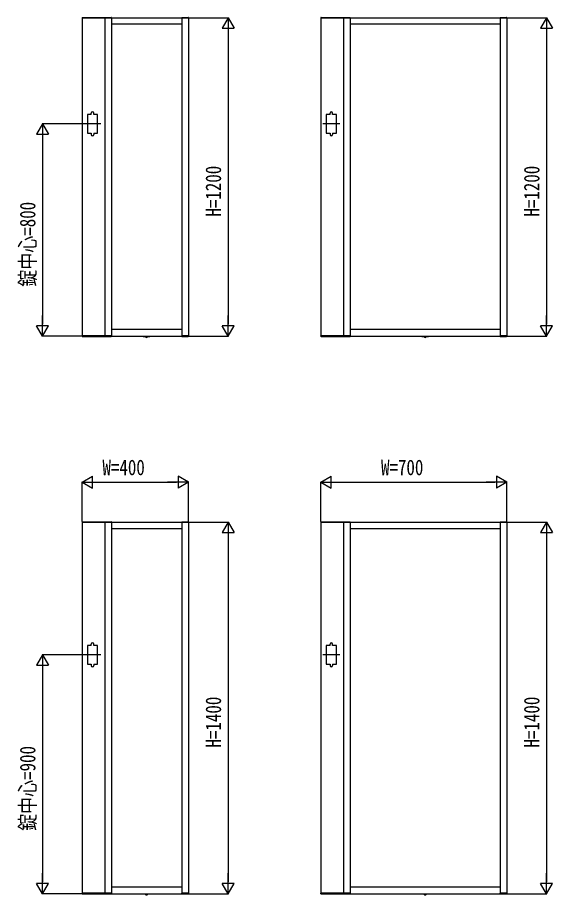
# Model space of a CAD drawing. Units: millimetres, scale not verified. Extents: x -8410 to 8410, y -5940 to 5940.
# Drawn here: x -1554 to 463, y -257 to 3050 of the extents above; entities that cross this region are included whole.
import ezdxf
from ezdxf.enums import TextEntityAlignment as Align

# ---------------------------------------------------------------- set-up
doc = ezdxf.new("R2010")
doc.units = ezdxf.units.MM
doc.header["$LTSCALE"] = 30
doc.layers.add('0-2_YKK_A1', color=4, linetype='Continuous')
doc.layers.add('0-3_YKK_D', color=6, linetype='Continuous')
doc.styles.add('ＭＳ ゴシック', font='')
doc.styles.get('ＭＳ ゴシック').set_extended_font_data('MS Gothic')

msp = doc.modelspace()

# ---------------------------------------------------------------- linework, layer by layer
at = {"layer": '0-2_YKK_A1'}
for p, q in [((-1310.35, 3050.03), (-1310.46, 3048)), ((-1309.96, 3048), (-1309.96, 1852)), ((-1199.96, 3048), (-1309.96, 3048)), ((-1309.85, 3050.5), (-1200.57, 3050.5)), ((-1224.96, 3048), (-1224.96, 1852)), ((-1199.96, 3050), (-934.96, 3050)), ((-1199.96, 3050), (-1199.96, 1850)), ((-934.85, 3050.03), (-934.96, 3048)), ((-934.96, 3050), (-934.96, 1850)), ((-909.96, 3048), (-934.96, 3048)), ((-934.35, 3050.5), (-910.07, 3050.5)), ((-909.96, 3048), (-909.96, 1852)), ((-410.35, 3050.03), (-410.46, 3048)), ((-409.96, 3048), (-409.96, 1852)), ((-299.96, 3048), (-409.96, 3048)), ((-409.85, 3050.5), (-300.57, 3050.5)), ((-324.96, 3048), (-324.96, 1852)), ((-299.96, 3050), (265.04, 3050)), ((-299.96, 3050), (-299.96, 1850)), ((265.15, 3050.03), (265.04, 3048)), ((265.04, 3050), (265.04, 1850)), ((290.04, 3048), (265.04, 3048)), ((265.65, 3050.5), (289.93, 3050.5)), ((290.04, 3048), (290.04, 1852)), ((-934.96, 3025), (-1199.96, 3025)), ((265.04, 3025), (-299.96, 3025)), ((-1275.96, 2685), (-1275.96, 2690)), ((-1265.96, 2685), (-1265.96, 2690)), ((-375.96, 2685), (-375.96, 2690)), ((-365.96, 2685), (-365.96, 2690)), ((-1239.46, 2650), (-1302.46, 2650)), ((-339.46, 2650), (-402.46, 2650)), ((-1275.96, 2615), (-1275.96, 2610)), ((-1265.96, 2615), (-1265.96, 2610)), ((-375.96, 2615), (-375.96, 2610)), ((-365.96, 2615), (-365.96, 2610)), ((-1310.35, 1849.97), (-1310.46, 1852)), ((-1199.96, 1852), (-1309.96, 1852)), ((-934.96, 1875), (-1199.96, 1875)), ((-909.96, 1852), (-934.96, 1852)), ((-934.85, 1849.97), (-934.96, 1852)), ((-410.35, 1849.97), (-410.46, 1852)), ((-299.96, 1852), (-409.96, 1852)), ((265.04, 1875), (-299.96, 1875)), ((290.04, 1852), (265.04, 1852)), ((265.15, 1849.97), (265.04, 1852)), ((-1309.85, 1849.5), (-1200.57, 1849.5)), ((-1199.96, 1850), (-934.96, 1850)), ((-1079.96, 1850), (-1079.96, 1848)), ((-1054.96, 1848), (-1079.96, 1848)), ((-1063.71, 1848), (-1071.21, 1848)), ((-1071.21, 1848), (-1071.21, 1847.49)), ((-1063.71, 1847.49), (-1071.21, 1847.49)), ((-1067.46, 1850), (-1067.46, 1843.4)), ((-1063.71, 1848), (-1063.71, 1847.49)), ((-1054.96, 1850), (-1054.96, 1848)), ((-934.35, 1849.5), (-910.07, 1849.5)), ((-409.85, 1849.5), (-300.57, 1849.5)), ((-299.96, 1850), (265.04, 1850)), ((-29.96, 1850), (-29.96, 1848)), ((-4.96, 1848), (-29.96, 1848)), ((-13.71, 1848), (-21.21, 1848)), ((-21.21, 1848), (-21.21, 1847.49)), ((-13.71, 1847.49), (-21.21, 1847.49)), ((-17.46, 1850), (-17.46, 1843.4)), ((-13.71, 1848), (-13.71, 1847.49)), ((-4.96, 1850), (-4.96, 1848)), ((265.65, 1849.5), (289.93, 1849.5)), ((-1310.35, 1150.03), (-1310.46, 1148)), ((-1309.96, 1148), (-1309.96, -248)), ((-1199.96, 1148), (-1309.96, 1148)), ((-1309.85, 1150.5), (-1200.57, 1150.5)), ((-1224.96, 1148), (-1224.96, -248)), ((-1199.96, 1150), (-934.96, 1150)), ((-1199.96, 1150), (-1199.96, -250)), ((-934.96, 1125), (-1199.96, 1125)), ((-934.85, 1150.03), (-934.96, 1148)), ((-934.96, 1150), (-934.96, -250)), ((-909.96, 1148), (-934.96, 1148)), ((-934.35, 1150.5), (-910.07, 1150.5)), ((-909.96, 1148), (-909.96, -248)), ((-410.35, 1150.03), (-410.46, 1148)), ((-409.96, 1148), (-409.96, -248)), ((-299.96, 1148), (-409.96, 1148)), ((-409.85, 1150.5), (-300.57, 1150.5)), ((-324.96, 1148), (-324.96, -248)), ((-299.96, 1150), (265.04, 1150)), ((-299.96, 1150), (-299.96, -250)), ((265.04, 1125), (-299.96, 1125)), ((265.15, 1150.03), (265.04, 1148)), ((265.04, 1150), (265.04, -250)), ((290.04, 1148), (265.04, 1148)), ((265.65, 1150.5), (289.93, 1150.5)), ((290.04, 1148), (290.04, -248)), ((-1275.96, 685), (-1275.96, 690)), ((-1265.96, 685), (-1265.96, 690)), ((-375.96, 685), (-375.96, 690)), ((-365.96, 685), (-365.96, 690)), ((-1239.46, 650), (-1302.46, 650)), ((-339.46, 650), (-402.46, 650)), ((-1275.96, 615), (-1275.96, 610)), ((-1265.96, 615), (-1265.96, 610)), ((-375.96, 615), (-375.96, 610)), ((-365.96, 615), (-365.96, 610)), ((-934.96, -225), (-1199.96, -225)), ((265.04, -225), (-299.96, -225)), ((-1310.35, -250.03), (-1310.46, -248)), ((-1199.96, -248), (-1309.96, -248)), ((-1309.85, -250.5), (-1200.57, -250.5)), ((-1199.96, -250), (-934.96, -250)), ((-1079.96, -250), (-1079.96, -252)), ((-1054.96, -252), (-1079.96, -252)), ((-1063.71, -252), (-1071.21, -252)), ((-1071.21, -252), (-1071.21, -252.51)), ((-1063.71, -252.51), (-1071.21, -252.51)), ((-1067.46, -250), (-1067.46, -256.6)), ((-1063.71, -252), (-1063.71, -252.51)), ((-1054.96, -250), (-1054.96, -252)), ((-909.96, -248), (-934.96, -248)), ((-934.85, -250.03), (-934.96, -248)), ((-934.35, -250.5), (-910.07, -250.5)), ((-410.35, -250.03), (-410.46, -248)), ((-299.96, -248), (-409.96, -248)), ((-409.85, -250.5), (-300.57, -250.5)), ((-299.96, -250), (265.04, -250)), ((-29.96, -250), (-29.96, -252)), ((-4.96, -252), (-29.96, -252)), ((-13.71, -252), (-21.21, -252)), ((-21.21, -252), (-21.21, -252.51)), ((-13.71, -252.51), (-21.21, -252.51)), ((-17.46, -250), (-17.46, -256.6)), ((-13.71, -252), (-13.71, -252.51)), ((-4.96, -250), (-4.96, -252)), ((290.04, -248), (265.04, -248)), ((265.15, -250.03), (265.04, -248)), ((265.65, -250.5), (289.93, -250.5))]:
    msp.add_line(p, q, dxfattribs=at)
for points in [[(-1200.07, 3050.03), (-1199.96, 3048), (-1310.46, 3048)], [(-909.57, 3050.03), (-909.46, 3048), (-934.96, 3048)], [(-300.07, 3050.03), (-299.96, 3048), (-410.46, 3048)], [(290.43, 3050.03), (290.54, 3048), (265.04, 3048)], [(-1275.96, 2685), (-1289.96, 2685), (-1289.96, 2615), (-1275.96, 2615)], [(-1265.96, 2615), (-1251.96, 2615), (-1251.96, 2685), (-1265.96, 2685)], [(-375.96, 2685), (-389.96, 2685), (-389.96, 2615), (-375.96, 2615)], [(-365.96, 2615), (-351.96, 2615), (-351.96, 2685), (-365.96, 2685)], [(-1200.07, 1849.97), (-1199.96, 1852), (-1310.46, 1852)], [(-909.57, 1849.97), (-909.46, 1852), (-934.96, 1852)], [(-300.07, 1849.97), (-299.96, 1852), (-410.46, 1852)], [(290.43, 1849.97), (290.54, 1852), (265.04, 1852)], [(-1069.51, 1845.99), (-1068.61, 1847.85), (-1067.46, 1848.46)], [(-1065.41, 1845.99), (-1066.32, 1847.85), (-1067.46, 1848.46)], [(-19.51, 1845.99), (-18.61, 1847.85), (-17.46, 1848.46)], [(-15.41, 1845.99), (-16.32, 1847.85), (-17.46, 1848.46)], [(-1200.07, 1150.03), (-1199.96, 1148), (-1310.46, 1148)], [(-909.57, 1150.03), (-909.46, 1148), (-934.96, 1148)], [(-300.07, 1150.03), (-299.96, 1148), (-410.46, 1148)], [(290.43, 1150.03), (290.54, 1148), (265.04, 1148)], [(-1275.96, 685), (-1289.96, 685), (-1289.96, 615), (-1275.96, 615)], [(-1265.96, 615), (-1251.96, 615), (-1251.96, 685), (-1265.96, 685)], [(-375.96, 685), (-389.96, 685), (-389.96, 615), (-375.96, 615)], [(-365.96, 615), (-351.96, 615), (-351.96, 685), (-365.96, 685)], [(-1200.07, -250.03), (-1199.96, -248), (-1310.46, -248)], [(-1069.51, -254.01), (-1068.61, -252.15), (-1067.46, -251.54)], [(-1065.41, -254.01), (-1066.32, -252.15), (-1067.46, -251.54)], [(-909.57, -250.03), (-909.46, -248), (-934.96, -248)], [(-300.07, -250.03), (-299.96, -248), (-410.46, -248)], [(-19.51, -254.01), (-18.61, -252.15), (-17.46, -251.54)], [(-15.41, -254.01), (-16.32, -252.15), (-17.46, -251.54)], [(290.43, -250.03), (290.54, -248), (265.04, -248)]]:
    msp.add_lwpolyline(points, dxfattribs=at)
for centre, radius, start, end in [((-1309.85, 3050), 0.5, 90, 177), ((-1200.57, 3050), 0.5, 3, 90), ((-934.35, 3050), 0.5, 90, 177), ((-910.07, 3050), 0.5, 3, 90), ((-409.85, 3050), 0.5, 90, 177), ((-300.57, 3050), 0.5, 3, 90), ((265.65, 3050), 0.5, 90, 177), ((289.93, 3050), 0.5, 3, 90), ((-1270.96, 2690), 5, 0, 180), ((-370.96, 2690), 5, 0, 180), ((-1270.96, 2610), 5, 180, 0), ((-370.96, 2610), 5, 180, 0), ((-1309.85, 1850), 0.5, 183, 270), ((-1200.57, 1850), 0.5, 270, 357), ((-1067.46, 1850.03), 4.53, 214.06671, 325.93329), ((-934.35, 1850), 0.5, 183, 270), ((-910.07, 1850), 0.5, 270, 357), ((-409.85, 1850), 0.5, 183, 270), ((-300.57, 1850), 0.5, 270, 357), ((-17.46, 1850.03), 4.53, 214.06671, 325.93329), ((265.65, 1850), 0.5, 183, 270), ((289.93, 1850), 0.5, 270, 357), ((-1309.85, 1150), 0.5, 90, 177), ((-1200.57, 1150), 0.5, 3, 90), ((-934.35, 1150), 0.5, 90, 177), ((-910.07, 1150), 0.5, 3, 90), ((-409.85, 1150), 0.5, 90, 177), ((-300.57, 1150), 0.5, 3, 90), ((265.65, 1150), 0.5, 90, 177), ((289.93, 1150), 0.5, 3, 90), ((-1270.96, 690), 5, 0, 180), ((-370.96, 690), 5, 0, 180), ((-1270.96, 610), 5, 180, 0), ((-370.96, 610), 5, 180, 0), ((-1309.85, -250), 0.5, 183, 270), ((-1200.57, -250), 0.5, 270, 357), ((-1067.46, -249.97), 4.53, 214.06671, 325.93329), ((-934.35, -250), 0.5, 183, 270), ((-910.07, -250), 0.5, 270, 357), ((-409.85, -250), 0.5, 183, 270), ((-300.57, -250), 0.5, 270, 357), ((-17.46, -249.97), 4.53, 214.06671, 325.93329), ((265.65, -250), 0.5, 183, 270), ((289.93, -250), 0.5, 270, 357)]:
    msp.add_arc(centre, radius, start, end, dxfattribs=at)
at = {"layer": '0-3_YKK_D'}
for p, q in [((-907.96, 3050), (-758.96, 3050)), ((-759.96, 3050), (-782.46, 3011.03)), ((-759.96, 3050), (-737.46, 3011.03)), ((-759.96, 3050), (-759.96, 2972.06)), ((292.04, 3050), (441.04, 3050)), ((440.04, 3050), (417.54, 3011.03)), ((440.04, 3050), (462.54, 3011.03)), ((440.04, 3050), (440.04, 2972.06)), ((-782.46, 3011.03), (-737.46, 3011.03)), ((417.54, 3011.03), (462.54, 3011.03)), ((-759.96, 3005), (-759.96, 1895)), ((440.04, 3005), (440.04, 1895)), ((-1459.96, 2650), (-1482.46, 2611.03)), ((-1304.46, 2650), (-1460.96, 2650)), ((-1459.96, 2650), (-1437.46, 2611.03)), ((-1459.96, 2650), (-1459.96, 2572.06)), ((-1482.46, 2611.03), (-1437.46, 2611.03)), ((-1459.96, 2605), (-1459.96, 1895)), ((-1459.96, 1850), (-1459.96, 1927.94)), ((-759.96, 1850), (-759.96, 1927.94)), ((440.04, 1850), (440.04, 1927.94)), ((-1459.96, 1850), (-1482.46, 1888.97)), ((-1437.46, 1888.97), (-1482.46, 1888.97)), ((-1459.96, 1850), (-1437.46, 1888.97)), ((-759.96, 1850), (-782.46, 1888.97)), ((-737.46, 1888.97), (-782.46, 1888.97)), ((-759.96, 1850), (-737.46, 1888.97)), ((440.04, 1850), (417.54, 1888.97)), ((462.54, 1888.97), (417.54, 1888.97)), ((440.04, 1850), (462.54, 1888.97)), ((-1311.96, 1850), (-1460.96, 1850)), ((-907.96, 1850), (-758.96, 1850)), ((292.04, 1850), (441.04, 1850)), ((-1309.96, 1300), (-1270.99, 1322.5)), ((-1309.96, 1152), (-1309.96, 1301)), ((-1309.96, 1300), (-1270.99, 1277.5)), ((-1309.96, 1300), (-1232.02, 1300)), ((-1270.99, 1277.5), (-1270.99, 1322.5)), ((-1264.96, 1300), (-954.96, 1300)), ((-909.96, 1300), (-987.9, 1300)), ((-909.96, 1300), (-948.93, 1322.5)), ((-948.93, 1322.5), (-948.93, 1277.5)), ((-909.96, 1300), (-948.93, 1277.5)), ((-909.96, 1152), (-909.96, 1301)), ((-409.96, 1300), (-370.99, 1322.5)), ((-409.96, 1152), (-409.96, 1301)), ((-409.96, 1300), (-370.99, 1277.5)), ((-409.96, 1300), (-332.02, 1300)), ((-370.99, 1277.5), (-370.99, 1322.5)), ((-364.96, 1300), (245.04, 1300)), ((290.04, 1300), (212.1, 1300)), ((290.04, 1300), (251.07, 1322.5)), ((251.07, 1322.5), (251.07, 1277.5)), ((290.04, 1300), (251.07, 1277.5)), ((290.04, 1152), (290.04, 1301)), ((-907.96, 1150), (-758.96, 1150)), ((-759.96, 1150), (-782.46, 1111.03)), ((-759.96, 1150), (-737.46, 1111.03)), ((-759.96, 1150), (-759.96, 1072.06)), ((292.04, 1150), (441.04, 1150)), ((440.04, 1150), (417.54, 1111.03)), ((440.04, 1150), (462.54, 1111.03)), ((440.04, 1150), (440.04, 1072.06)), ((-782.46, 1111.03), (-737.46, 1111.03)), ((-759.96, 1105), (-759.96, -205)), ((417.54, 1111.03), (462.54, 1111.03)), ((440.04, 1105), (440.04, -205)), ((-1459.96, 650), (-1482.46, 611.03)), ((-1304.46, 650), (-1460.96, 650)), ((-1459.96, 650), (-1437.46, 611.03)), ((-1459.96, 650), (-1459.96, 572.06)), ((-1482.46, 611.03), (-1437.46, 611.03)), ((-1459.96, 605), (-1459.96, -205)), ((-1459.96, -250), (-1459.96, -172.06)), ((-759.96, -250), (-759.96, -172.06)), ((440.04, -250), (440.04, -172.06)), ((-1459.96, -250), (-1482.46, -211.03)), ((-1437.46, -211.03), (-1482.46, -211.03)), ((-1459.96, -250), (-1437.46, -211.03)), ((-759.96, -250), (-782.46, -211.03)), ((-737.46, -211.03), (-782.46, -211.03)), ((-759.96, -250), (-737.46, -211.03)), ((440.04, -250), (417.54, -211.03)), ((462.54, -211.03), (417.54, -211.03)), ((440.04, -250), (462.54, -211.03)), ((-1311.96, -250), (-1460.96, -250)), ((-907.96, -250), (-758.96, -250)), ((292.04, -250), (441.04, -250))]:
    msp.add_line(p, q, dxfattribs=at)

# ---------------------------------------------------------------- texts
at = {"layer": '0-3_YKK_D', "style": 'ＭＳ ゴシック', "width": 0.8}
for s, p in [('H=1200', (-768.96, 2300.67)), ('H=1200', (431.04, 2300.67)), ('錠中心=800', (-1468.96, 2036.67)), ('H=1400', (-768.96, 300.67)), ('H=1400', (431.04, 300.67)), ('錠中心=900', (-1468.96, -13.33))]:
    msp.add_text(s, height=58.65, rotation=90, dxfattribs=at).set_placement(p, align=Align.BOTTOM_LEFT)
for s, p in [('W=400', (-1233.69, 1309)), ('W=700', (-183.69, 1309))]:
    msp.add_text(s, height=58.65, dxfattribs=at).set_placement(p, align=Align.BOTTOM_LEFT)

doc.saveas('drawing.dxf')
